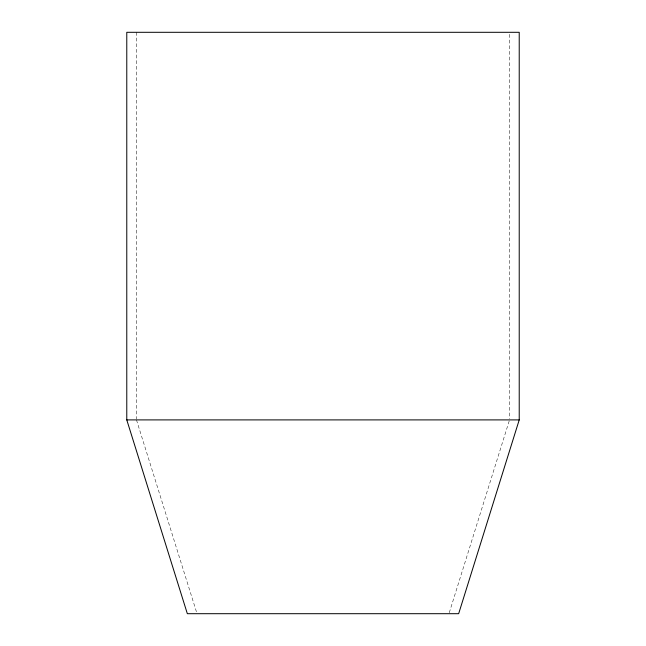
<?xml version="1.0" encoding="UTF-8"?>
<svg xmlns="http://www.w3.org/2000/svg" width="646" height="646" viewBox="0 0 646 646"><rect width="100%" height="100%" fill="white"/><g stroke="black" fill="none" stroke-linecap="round" stroke-linejoin="round"><path stroke-width="0.48" stroke-dasharray="3.23 2.42" d="M449.269 612.739L509.532 419.9M136.468 419.9L196.731 612.739M509.532 34.319L509.532 418.891M136.468 32.3L136.468 418.891"/><path stroke-width="0.97" d="M519.222 419.9L458.66 613.7L187.34 613.7L126.778 419.9L126.778 32.3L519.222 32.3L519.222 419.9L126.778 419.9"/></g></svg>
